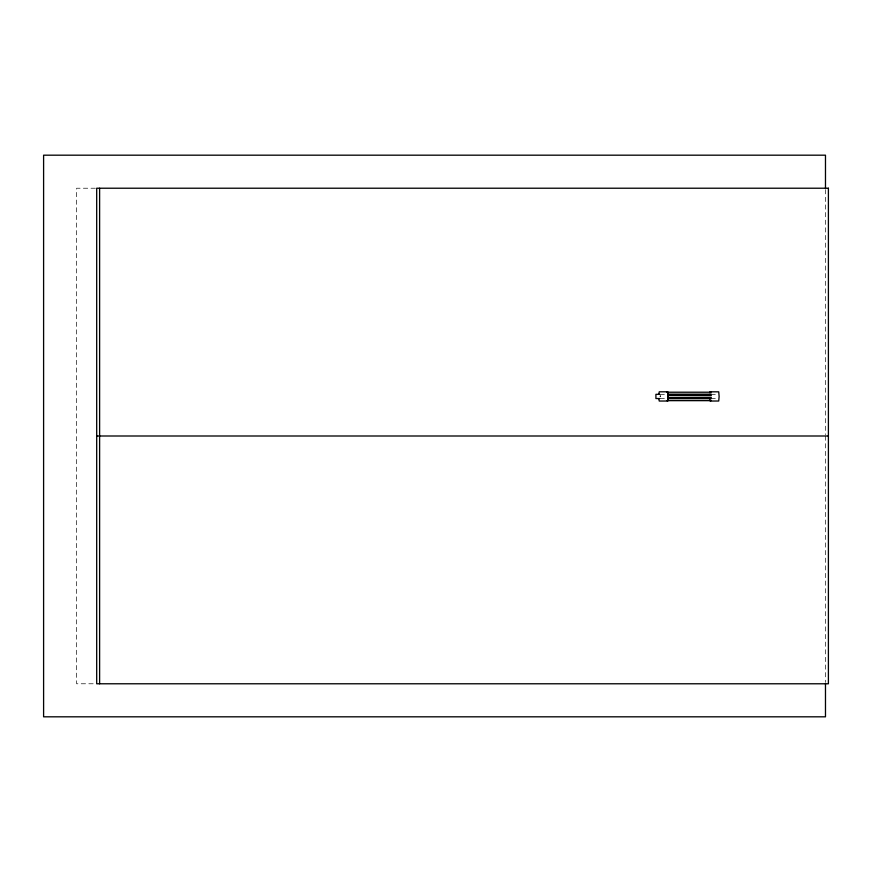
<?xml version="1.0" encoding="UTF-8"?>
<svg xmlns="http://www.w3.org/2000/svg" width="872" height="872" viewBox="0 0 872 872"><rect width="100%" height="100%" fill="white"/><g stroke="black" fill="none" stroke-linecap="round" stroke-linejoin="round"><path stroke-width="0.65" stroke-dasharray="4.36 3.27" d="M660.518 396.869L660.213 395.67M660.344 395.67L659.951 396.651M95.364 188.221L76.638 188.221L76.638 683.779L95.364 683.779M660.006 394.318L666.372 394.318M710.953 394.318L717.318 394.318M660.006 398.537L666.372 398.537M710.953 398.537L717.318 398.537M825.479 189.584L825.479 434.638M825.479 436L825.479 682.416"/><path stroke-width="1.31" d="M667.745 400.651L667.767 392.215M709.961 392.749L710.048 392.117M710.113 392.433L710.2 391.811L718.735 391.833L719.117 396.433L718.735 401.022L710.2 401.044L709.917 399.616M667.974 397.501L711.367 397.403M658.774 394.297L659.254 391.811L667.745 391.811L668.17 396.433L667.788 401.022L659.254 401.044L658.774 398.569M711.279 394.166L667.974 394.166M666.895 392.215L711.051 392.215M659.744 394.318L655.918 394.318L655.918 398.537L659.744 398.537M667.996 395.408L711.367 395.463M667.974 398.689L711.279 398.689M666.895 400.651L711.051 400.651M96.694 436L828.4 436M825.479 188.221L825.479 155.183L43.6 155.183L43.6 716.817L825.479 716.817L825.479 683.779M99.615 188.221L99.615 683.779M828.4 188.221L96.694 188.221L96.694 683.779L828.4 683.779L828.4 188.221"/></g></svg>
